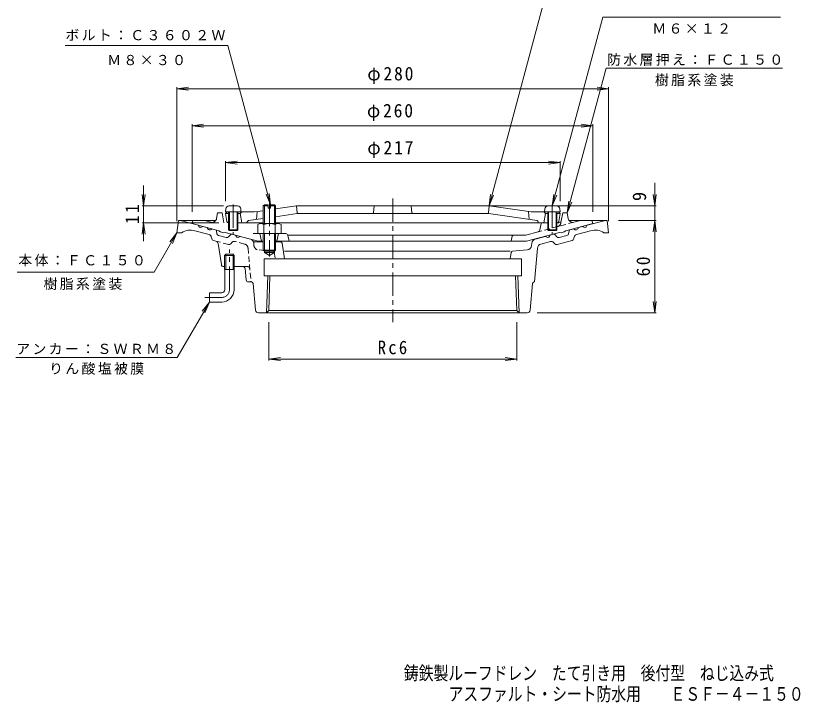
# Model space of a CAD drawing. Units: millimetres, scale not verified. Extents: x -283 to 226, y -346 to 373.
# Drawn here: x -283 to 226, y -346 to 100 of the extents above; entities that cross this region are included whole.
import ezdxf
from ezdxf.enums import TextEntityAlignment as Align

# ---------------------------------------------------------------- set-up
doc = ezdxf.new("R2010")
doc.units = ezdxf.units.MM
doc.header["$LTSCALE"] = 3
doc.linetypes.add('CHAIN1', pattern=[8, 5, -1, 1, -1])
doc.linetypes.add('DASHED1', pattern=[1.8, 1.2, -0.6])
for name, color, linetype, lineweight in [('0-0_通り芯', 3, 'Continuous', 9), ('0-1_躯体', 2, 'Continuous', 9), ('0-2_仕上', 6, 'Continuous', 9), ('0-4_その他', 7, 'Continuous', 9), ('0-5_寸法', 7, 'Continuous', 9), ('0-A', 4, 'Continuous', 9), ('0-E', 7, 'Continuous', 9)]:
    doc.layers.add(name, color=color, linetype=linetype, lineweight=lineweight)
doc.layers.add('F-4_F-4ﾚｲﾔ', color=6, linetype='Continuous')
doc.styles.add('ＭＳ ゴシック', font='')
doc.styles.get('ＭＳ ゴシック').set_extended_font_data('MS Gothic')

msp = doc.modelspace()

# ---------------------------------------------------------------- linework, layer by layer
at = {"layer": '0-0_通り芯', "linetype": 'CHAIN1'}
for p, q in [((-38.1, -18.818), (-38.1, -99.095)), ((-144.1, -77.945), (-144.1, -51.945)), ((-149.1, -82.945), (-160.1, -82.945))]:
    msp.add_line(p, q, dxfattribs=at)
at = {"layer": '0-0_通り芯'}
for p, q in [((-178.1, -40.945), (-177.1, -32.945)), ((-177.1, -32.945), (-152.86, -32.945)), ((-176.1, -32.945), (-164.244, -36.122)), ((76.16, -32.945), (100.9, -32.945)), ((99.9, -32.945), (88.044, -36.122)), ((101.9, -40.945), (100.9, -32.945)), ((-157.27, -42.131), (-166.458, -39.67)), ((-161.347, -36.898), (-158.449, -37.675)), ((-153.25, -39.067), (-155.551, -38.451)), ((-152.529, -39.833), (-152.167, -41.605)), ((76.329, -39.833), (75.967, -41.605)), ((77.05, -39.068), (79.351, -38.451)), ((81.07, -42.131), (90.258, -39.67)), ((85.147, -36.898), (82.249, -37.675)), ((-178.1, -40.945), (-175.1, -40.945)), ((-155.59, -44.829), (-155.829, -43.662)), ((-151.085, -42.753), (-146.115, -44.085)), ((-143.404, -42.278), (-144.604, -43.632)), ((-140.096, -42.592), (-142.397, -41.976)), ((-130.497, -45.164), (-137.198, -43.369)), ((54.297, -45.164), (60.998, -43.369)), ((63.896, -42.592), (66.197, -41.976)), ((67.204, -42.278), (68.404, -43.632)), ((74.885, -42.753), (69.915, -44.085)), ((79.39, -44.829), (79.628, -43.662)), ((101.9, -40.945), (98.9, -40.945)), ((-152.86, -46.419), (-154.508, -45.977)), ((-149.296, -61.674), (-151.401, -48.046)), ((-122.35, -46.945), (-128.489, -46.945)), ((-110.947, -46.945), (-114.35, -46.945)), ((-109.961, -47.78), (-108.267, -57.945)), ((51.943, -49.413), (52.085, -47.801)), ((58.037, -48.303), (64.247, -46.639)), ((67.051, -48.135), (66.261, -47.244)), ((68.562, -48.589), (78.308, -45.977)), ((-146.46, -54.945), (-147.275, -55.745)), ((-140.925, -55.745), (-147.275, -55.745)), ((-147.275, -64.945), (-147.275, -55.745)), ((-141.74, -54.945), (-146.46, -54.945)), ((-146.46, -64.945), (-146.46, -54.945)), ((-140.925, -55.745), (-141.74, -54.945)), ((-141.74, -64.945), (-141.74, -54.945)), ((-140.925, -64.945), (-140.925, -55.745)), ((-121.424, -53.878), (-121.424, -52.878)), ((-121.424, -53.878), (-114.777, -53.878)), ((-121.424, -53.878), (-118.1, -55.797)), ((-114.777, -53.878), (-118.1, -55.797)), ((-114.777, -52.878), (-114.777, -53.878)), ((38.067, -52.884), (-108.267, -52.884)), ((38.771, -53.717), (38.067, -57.945)), ((39.68, -52.884), (49.188, -52.142)), ((55.825, -50.939), (53.9, -72.945)), ((-121.6, -57.945), (-121.6, -68.945)), ((-121.6, -57.945), (45.4, -57.945)), ((45.4, -57.945), (45.4, -68.945)), ((-147.814, -62.945), (-147.275, -62.945)), ((-140.925, -64.945), (-147.275, -64.945)), ((-147.1, -77.945), (-147.1, -64.945)), ((-141.1, -77.945), (-141.1, -64.945)), ((-140.925, -62.945), (-135.458, -62.945)), ((-133.235, -71.594), (-133.965, -64.296)), ((-121.6, -68.945), (45.4, -68.945)), ((-120.015, -92.945), (-119.265, -68.945)), ((43.815, -92.945), (43.065, -68.945)), ((-129.766, -72.945), (-131.743, -72.945)), ((-127.26, -91.119), (-128.77, -73.858)), ((51.06, -91.119), (52.57, -73.858)), ((53.566, -72.945), (53.9, -72.945)), ((-157.1, -79.945), (-157.1, -85.945)), ((-149.1, -79.945), (-157.1, -79.945)), ((-149.1, -85.945), (-157.1, -85.945)), ((-118.488, -91.418), (42.288, -91.418)), ((-125.267, -92.945), (49.067, -92.945))]:
    msp.add_line(p, q, dxfattribs=at)
at = {"layer": '0-0_通り芯', "linetype": 'DASHED1'}
for p, q in [((-144.762, -48.589), (-152.86, -46.419)), ((-143.252, -48.135), (-142.461, -47.244)), ((-134.237, -48.303), (-140.447, -46.639)), ((-128.144, -49.413), (-128.285, -47.801)), ((-132.025, -50.939), (-130.1, -72.945)), ((-115.88, -52.884), (-125.388, -52.142)), ((-114.971, -53.717), (-114.267, -57.945)), ((-132.349, -62.945), (-135.458, -62.945))]:
    msp.add_line(p, q, dxfattribs=at)
at = {"layer": '0-0_通り芯'}
for points in [[(-120.015, -92.945), (-118.488, -91.418), (-117.786, -68.945)], [(43.815, -92.945), (42.288, -91.418), (41.586, -68.945)]]:
    msp.add_lwpolyline(points, dxfattribs=at)
for centre, radius, start, end in [((-169.305, -50.295), 11, 74.99997, 121.79021), ((-162.634, -35.906), 1.625, 187.61929, 322.3797), ((-156.838, -37.459), 1.625, 187.62059, 322.37891), ((-153.509, -40.033), 1, 11.56642, 75.00078), ((77.309, -40.033), 1, 104.99922, 168.43358), ((80.638, -37.459), 1.625, 217.62109, 352.37941), ((86.434, -35.906), 1.625, 217.6203, 352.38071), ((93.105, -50.295), 11, 58.20979, 105.00003), ((-157.788, -44.063), 2, 11.56621, 75.0005), ((-154.12, -44.528), 1.5, 191.56628, 255.00128), ((-150.697, -41.304), 1.5, 191.5649, 254.99991), ((-145.727, -42.636), 1.5, 254.99991, 318.43558), ((-142.656, -42.941), 1, 75.00023, 138.43498), ((-138.486, -42.377), 1.625, 187.62059, 322.38074), ((-131.273, -48.062), 3, 21.86195, 75.0006), ((55.073, -48.062), 3, 104.9994, 174.99965), ((62.285, -42.377), 1.625, 217.61926, 352.37941), ((66.456, -42.941), 1, 41.56502, 104.99977), ((69.526, -42.636), 1.5, 221.56442, 285.00009), ((74.497, -41.304), 1.5, 285.00009, 348.4351), ((77.92, -44.528), 1.5, 284.99872, 348.43372), ((81.588, -44.063), 2, 104.9995, 168.43379), ((-153.377, -48.351), 2, 8.77899, 75.00153), ((-110.947, -47.945), 1, 9.46371, 90), ((48.955, -49.152), 3, 274.45973, 355.00006), ((58.814, -51.201), 3, 104.99881, 175.00006), ((64.765, -48.571), 2, 41.56493, 105.00024), ((68.174, -47.14), 1.5, 221.56349, 284.99872), ((39.758, -53.881), 1, 94.4597, 170.53732), ((-147.814, -61.445), 1.5, 188.77872, 270), ((-135.458, -64.445), 1.5, 5.71088, 90), ((-131.743, -71.445), 1.5, 185.71088, 270), ((-129.766, -73.945), 1, 4.99959, 90), ((53.566, -73.945), 1, 90, 175.00041), ((-149.1, -77.945), 2, 270, 0), ((-149.1, -77.945), 8, 270, 0), ((-125.267, -90.945), 2, 184.99959, 270), ((49.067, -90.945), 2, 270, 355.00041)]:
    msp.add_arc(centre, radius, start, end, dxfattribs=at)
at = {"layer": '0-0_通り芯', "linetype": 'DASHED1'}
for centre, radius, start, end in [((-144.374, -47.14), 1.5, 255.00128, 318.43651), ((-140.965, -48.571), 2, 74.99976, 138.43507), ((-135.014, -51.201), 3, 4.99994, 75.00119), ((-131.273, -48.062), 3, 5.00035, 21.86195), ((-125.155, -49.152), 3, 184.99994, 265.54027), ((-115.958, -53.881), 1, 9.46268, 85.5403), ((-132.349, -64.445), 1.5, 5.00029, 90)]:
    msp.add_arc(centre, radius, start, end, dxfattribs=at)
at = {"layer": '0-0_通り芯', "linetype": 'CHAIN1'}
msp.add_arc((-149.1, -77.945), 5, 270, 0, dxfattribs=at)
at = {"layer": '0-1_躯体', "color": 4}
for p, q in [((-122.1, -23.554), (-121.424, -22.878)), ((-122.1, -35.021), (-122.1, -23.554)), ((-118.85, -23.554), (-122.1, -23.554)), ((-121.424, -35.021), (-121.424, -22.878)), ((-121.424, -22.878), (-118.85, -22.878)), ((-117.35, -22.878), (-114.777, -22.878)), ((-114.1, -23.554), (-117.35, -23.554)), ((-114.777, -22.878), (-114.1, -23.554)), ((-114.777, -35.021), (-114.777, -22.878)), ((-114.1, -35.021), (-114.1, -23.554)), ((-123.724, -35.021), (-112.477, -35.021)), ((-125.6, -35.743), (-125.6, -41.522)), ((-121.847, -35.743), (-121.847, -41.522)), ((-114.353, -35.743), (-114.353, -41.522)), ((-110.6, -35.743), (-110.6, -41.522)), ((-122.1, -41.522), (-122.1, -52.201)), ((-121.424, -41.522), (-121.424, -52.878)), ((-114.777, -41.522), (-114.777, -52.878)), ((-114.1, -41.522), (-114.1, -52.201)), ((-121.424, -52.878), (-114.777, -52.878)), ((-114.777, -52.878), (-114.1, -52.201))]:
    msp.add_line(p, q, dxfattribs=at)
at = {"layer": '0-1_躯体'}
for p, q in [((-152.372, -31.684), (-151.85, -28.022)), ((-151.85, -28.022), (-148.85, -28.022)), ((-147.683, -34.626), (-148.85, -28.022)), ((75.672, -31.684), (75.15, -28.022)), ((-168.35, -35.022), (-167.85, -33.022)), ((-168.35, -35.022), (-150.85, -39.711)), ((-160.359, -33.022), (-167.85, -33.022)), ((-160.359, -33.022), (-156.119, -34.158)), ((69.743, -34.522), (68.4, -34.522)), ((91.65, -35.022), (74.15, -39.711)), ((79.419, -34.158), (83.659, -33.022)), ((83.659, -33.022), (91.15, -33.022)), ((91.65, -35.022), (91.15, -33.022)), ((-149.85, -40.496), (-150.85, -39.711)), ((-149.85, -40.496), (-147.85, -41.032)), ((56.229, -40.371), (48.205, -42.522)), ((57.317, -39.186), (57.929, -35.758)), ((73.15, -40.496), (71.15, -41.032)), ((73.15, -40.496), (74.15, -39.711)), ((-147.85, -41.032), (-146.85, -40.782)), ((-146.85, -40.782), (-125.431, -46.522)), ((-128.637, -41.522), (-107.58, -41.522)), ((-124.35, -41.522), (-123.35, -46.522)), ((-112.35, -41.522), (-113.35, -46.522)), ((-106.166, -42.522), (48.205, -42.522)), ((-106.109, -42.727), (-105.35, -46.522)), ((39.461, -43.279), (38.65, -46.522)), ((70.15, -40.782), (48.731, -46.522)), ((71.15, -41.032), (70.15, -40.782)), ((-125.431, -46.522), (-122.35, -46.522)), ((-114.35, -46.522), (48.731, -46.522))]:
    msp.add_line(p, q, dxfattribs=at)
at = {"layer": '0-1_躯体', "linetype": 'DASHED1'}
for p, q in [((79.419, -34.158), (56.229, -40.371)), ((70.982, -34.626), (71.22, -33.283))]:
    msp.add_line(p, q, dxfattribs=at)
at = {"layer": '0-1_躯体'}
msp.add_lwpolyline([(71.22, -33.283), (72.15, -28.022), (75.15, -28.022)], dxfattribs=at)
at = {"layer": '0-1_躯体', "color": 4}
msp.add_lwpolyline([(-114.1, -52.201), (-122.1, -52.201), (-121.424, -52.878)], dxfattribs=at)
at = {"layer": '0-1_躯体'}
for centre, radius, start, end in [((-155.342, -31.26), 3, 254.99991, 351.88333), ((59.406, -36.022), 1.5, 90, 169.88042), ((69.743, -33.022), 1.5, 270, 349.97551), ((78.642, -31.26), 3, 188.11667, 285.00009), ((55.841, -38.923), 1.5, 285.00046, 349.88156), ((-107.58, -43.022), 1.5, 11.31021, 90), ((40.431, -43.522), 1, 90, 165.96272)]:
    msp.add_arc(centre, radius, start, end, dxfattribs=at)
at = {"layer": '0-1_躯体', "color": 4}
for centre, radius, start, end in [((-123.724, -37.822), 2.8, 47.92557, 132.07463), ((-118.1, -45.111), 10.089, 68.19786, 111.80214), ((-112.477, -37.822), 2.8, 47.92572, 132.07428)]:
    msp.add_arc(centre, radius, start, end, dxfattribs=at)
at = {"layer": '0-1_躯体', "linetype": 'DASHED1'}
msp.add_arc((68.028, -34.104), 3, 285.00009, 349.97527, dxfattribs=at)
at = {"layer": '0-2_仕上'}
for p, q in [((-100.6, -23.522), (-114.1, -25.507)), ((-100.6, -23.522), (-100.145, -28.071)), ((24.4, -23.522), (-100.6, -23.522)), ((-50.1, -23.522), (-50.555, -28.071)), ((-26.1, -23.522), (-25.645, -28.071)), ((24.4, -23.522), (23.945, -28.071)), ((24.4, -23.522), (51.6, -27.522)), ((-145.6, -27.522), (-146.6, -28.522)), ((-145.739, -33.686), (-146.6, -28.522)), ((-146.6, -28.522), (-144.6, -28.522)), ((-145.6, -27.522), (-127.8, -27.522)), ((-138.6, -28.522), (-137.1, -28.522)), ((-122.1, -26.683), (-127.8, -27.522)), ((-126.1, -27.272), (-126.6, -32.399)), ((-100.234, -28.522), (-114.1, -30.561)), ((24.034, -28.522), (-100.234, -28.522)), ((24.034, -28.522), (55.48, -33.146)), ((49.9, -27.272), (50.4, -32.399)), ((69.4, -27.522), (51.6, -27.522)), ((62.4, -28.522), (60.9, -28.522)), ((70.4, -28.522), (68.4, -28.522)), ((69.4, -27.522), (70.4, -28.522)), ((69.539, -33.686), (70.4, -28.522)), ((-144.1, -34.522), (-144.753, -34.522)), ((-122.1, -34.522), (-139.1, -34.522)), ((-132.539, -34.092), (-132.525, -33.994)), ((-122.1, -31.737), (-131.68, -33.146)), ((62.9, -34.522), (-114.1, -34.522)), ((56.339, -34.092), (56.325, -33.994)), ((68.553, -34.522), (67.9, -34.522))]:
    msp.add_line(p, q, dxfattribs=at)
for points in [[(-136.1, -27.522), (-137.1, -28.522), (-136.1, -34.522)], [(59.9, -27.522), (60.9, -28.522), (59.9, -34.522)]]:
    msp.add_lwpolyline(points, dxfattribs=at)
for centre, radius, start, end in [((-99.647, -28.022), 0.5, 185.71199, 270), ((-51.052, -28.022), 0.5, 270, 354.28801), ((-25.147, -28.022), 0.5, 185.71199, 270), ((23.447, -28.022), 0.5, 270, 354.28801), ((-144.753, -33.522), 1, 189.46068, 270), ((-133.034, -34.022), 0.5, 270, 351.86848), ((-131.535, -34.135), 1, 98.3656, 171.86833), ((55.335, -34.135), 1, 8.13167, 81.6344), ((56.834, -34.022), 0.5, 188.13152, 270), ((68.553, -33.522), 1, 270, 350.53932)]:
    msp.add_arc(centre, radius, start, end, dxfattribs=at)
at = {"layer": '0-4_その他'}
for p, q in [((-178.1, 52.478), (-170.664, 53.457)), ((-178.1, -33.445), (-178.1, 53.378)), ((-178.1, 52.478), (101.9, 52.478)), ((-178.1, 52.478), (-170.664, 51.5)), ((101.9, 52.478), (94.464, 53.457)), ((101.9, 52.478), (94.464, 51.5)), ((101.9, -33.445), (101.9, 53.378)), ((-168.35, 28.478), (-160.914, 29.457)), ((-168.35, -27.522), (-168.35, 29.378)), ((-168.35, 28.478), (91.65, 28.478)), ((-168.35, 28.478), (-160.914, 27.5)), ((91.65, 28.478), (84.214, 29.457)), ((91.65, 28.478), (84.214, 27.5)), ((91.65, -27.522), (91.65, 29.378)), ((-146.6, 4.478), (-139.164, 5.457)), ((-146.6, -20.522), (-146.6, 5.378)), ((70.4, 4.478), (62.964, 5.457)), ((70.4, -20.522), (70.4, 5.378)), ((-146.6, 4.478), (70.4, 4.478)), ((-146.6, 4.478), (-139.164, 3.5)), ((70.4, 4.478), (62.964, 3.5)), ((131.9, -8.613), (131.9, -32.945)), ((-199.8, -10.376), (-199.8, -46.518)), ((-199.8, -23.522), (-200.779, -16.086)), ((-199.8, -23.522), (-198.821, -16.086)), ((131.9, -23.522), (130.921, -16.086)), ((131.9, -23.522), (132.879, -16.086)), ((-200.7, -23.522), (-147.935, -23.522)), ((132.8, -23.522), (24.4, -23.522)), ((-199.8, -34.522), (-200.779, -41.957)), ((-200.7, -34.522), (-150.917, -34.522)), ((-199.8, -34.522), (-198.821, -41.957)), ((108.4, -32.945), (132.8, -32.945)), ((131.9, -32.945), (130.921, -40.381)), ((131.9, -32.945), (130.921, -40.381)), ((131.9, -92.945), (131.9, -32.945)), ((131.9, -32.945), (132.879, -40.381)), ((131.9, -32.945), (132.879, -40.381)), ((131.9, -92.945), (130.921, -85.509)), ((131.9, -92.945), (132.879, -85.509)), ((55.675, -92.945), (132.8, -92.945)), ((-118.488, -98.918), (-118.488, -123.845)), ((42.288, -98.918), (42.288, -123.845)), ((-118.488, -122.945), (-111.052, -121.966)), ((42.288, -122.945), (34.852, -121.966)), ((-118.488, -122.945), (42.288, -122.945)), ((-118.488, -122.945), (-111.052, -123.924)), ((42.288, -122.945), (34.852, -123.924))]:
    msp.add_line(p, q, dxfattribs=at)
at = {"layer": '0-5_寸法'}
for p, q in [((24.4, -23.522), (27.27, -16.592)), ((65.4, -23.622), (68.262, -16.689)), ((75.15, -28.022), (78.02, -21.092))]:
    msp.add_line(p, q, dxfattribs=at)
for points in [[(67.91, 138.859), (24.4, -23.522), (25.379, -16.086)], [(98.105, 98.98), (65.4, -23.622), (66.371, -16.185)], [(100.302, 65.847), (75.15, -28.022), (76.129, -20.586)]]:
    msp.add_lwpolyline(points, dxfattribs=at)
at = {"layer": '0-A'}
for p, q in [((-146.419, -25.447), (-146.6, -27.522)), ((-138.774, -23.622), (-144.426, -23.622)), ((-136.782, -25.447), (-136.6, -27.522)), ((-118.85, -22.878), (-118.85, -25.078)), ((-117.35, -25.078), (-118.85, -25.078)), ((-117.35, -22.878), (-117.35, -25.078)), ((60.581, -25.447), (60.4, -27.522)), ((68.226, -23.622), (62.574, -23.622)), ((70.219, -25.447), (70.4, -27.522)), ((-136.6, -27.522), (-146.6, -27.522)), ((-144.6, -27.522), (-144.6, -39.022)), ((-144.1, -27.522), (-144.1, -39.522)), ((-139.1, -27.522), (-139.1, -39.522)), ((-138.6, -27.522), (-138.6, -39.022)), ((70.4, -27.522), (60.4, -27.522)), ((62.4, -27.522), (62.4, -39.022)), ((62.9, -27.522), (62.9, -39.522)), ((67.9, -27.522), (67.9, -39.522)), ((68.4, -27.522), (68.4, -39.022)), ((-144.6, -39.022), (-138.6, -39.022)), ((-144.6, -39.022), (-144.1, -39.522)), ((-144.1, -39.522), (-139.1, -39.522)), ((-138.6, -39.022), (-139.1, -39.522)), ((62.4, -39.022), (68.4, -39.022)), ((62.4, -39.022), (62.9, -39.522)), ((62.9, -39.522), (67.9, -39.522)), ((68.4, -39.022), (67.9, -39.522))]:
    msp.add_line(p, q, dxfattribs=at)
at = {"layer": '0-A', "linetype": 'CHAIN1'}
for p, q in [((-141.6, -22.7), (-141.6, -42.122)), ((-118.1, -21.767), (-118.1, -56.378)), ((65.4, -22.7), (65.4, -42.122))]:
    msp.add_line(p, q, dxfattribs=at)
at = {"layer": '0-A'}
for centre, start, end in [((-144.426, -25.622), 90, 174.99998), ((-138.774, -25.622), 5.00002, 90), ((62.574, -25.622), 90, 174.99998), ((68.226, -25.622), 5.00002, 90)]:
    msp.add_arc(centre, 2, start, end, dxfattribs=at)
at = {"layer": '0-E'}
for p, q in [((98.105, 98.98), (213.496, 98.98)), ((-145.039, 80.457), (-250.681, 80.457)), ((-117.35, -22.878), (-145.039, 80.457)), ((100.302, 65.847), (214.676, 65.847)), ((-117.35, -22.878), (-120.22, -15.949)), ((-117.35, -22.878), (-118.329, -15.442)), ((-178.1, -40.945), (-192.846, -66.486)), ((-178.1, -40.945), (-182.666, -46.895)), ((-178.1, -40.945), (-180.97, -47.874)), ((-192.846, -66.486), (-281.762, -66.486)), ((-157.1, -85.945), (-177.885, -121.945)), ((-157.1, -85.945), (-161.666, -91.895)), ((-157.1, -85.945), (-159.97, -92.874)), ((-177.885, -121.945), (-282.756, -121.945))]:
    msp.add_line(p, q, dxfattribs=at)

# ---------------------------------------------------------------- texts
at = {"layer": '0-4_その他', "color": 2, "style": 'ＭＳ ゴシック'}
msp.add_text('9', height=8.798, rotation=90, dxfattribs=at).set_placement((128.872, -20.435), align=Align.BOTTOM_LEFT)
at = {"layer": '0-4_その他', "color": 2, "char_height": 8.798, "attachment_point": 7, "style": 'ＭＳ ゴシック'}
for s, insert in [('\\T1.21;\\W0.95;φ280', (-54.6, 55.478)), ('\\T1.21;\\W0.95;φ260', (-54.85, 31.478)), ('\\T1.21;\\W0.95;φ217', (-54.6, 7.478)), ('\\T1.27;\\W0.9;Rc6', (-47.85, -119.945))]:
    msp.add_mtext(s, dxfattribs=dict(at, insert=insert))
at = {"layer": '0-4_その他', "color": 2, "char_height": 8.798, "attachment_point": 7, "rotation": 90, "style": 'ＭＳ ゴシック'}
for s, insert in [('\\T1.27;\\W0.95;11', (-202.8, -35.397)), ('\\T1.27;\\W0.95;60', (128.9, -69.32))]:
    msp.add_mtext(s, dxfattribs=dict(at, insert=insert))
at = {"layer": '0-E', "char_height": 6.598, "attachment_point": 7, "style": 'ＭＳ ゴシック'}
for s, insert in [('\\T1.17;Ｍ６×１２', (130.3, 88.119)), ('\\T1.17;ボルト：Ｃ３６０２Ｗ', (-250.494, 83.528)), ('\\T1.17;Ｍ８×３０', (-223.36, 67.66)), ('\\T1.17;防水層押え：ＦＣ１５０', (100.944, 67.296)), ('\\T1.17;樹脂系塗装', (131.989, 54.063)), ('\\T1.17;本体：ＦＣ１５０', (-281.051, -62.868)), ('\\T1.17;樹脂系塗装', (-264.704, -78.148)), ('\\T1.17;アンカー：ＳＷＲＭ８', (-282.399, -119.992)), ('\\T1.17;りん酸塩被膜', (-261.07, -133.143))]:
    msp.add_mtext(s, dxfattribs=dict(at, insert=insert))
at = {"layer": 'F-4_F-4ﾚｲﾔ', "style": 'ＭＳ ゴシック', "width": 0.8}
for s, p in [('鋳鉄製ルーフドレン\u3000たて引き用\u3000後付型\u3000ねじ込み式', (-30.868, -333.777)), ('アスファルト・シート防水用\u3000\u3000ＥＳＦ－４－１５０', (-1.898, -347.277))]:
    msp.add_text(s, height=8.798, dxfattribs=at).set_placement(p, align=Align.BOTTOM_LEFT)

doc.saveas('drawing.dxf')
